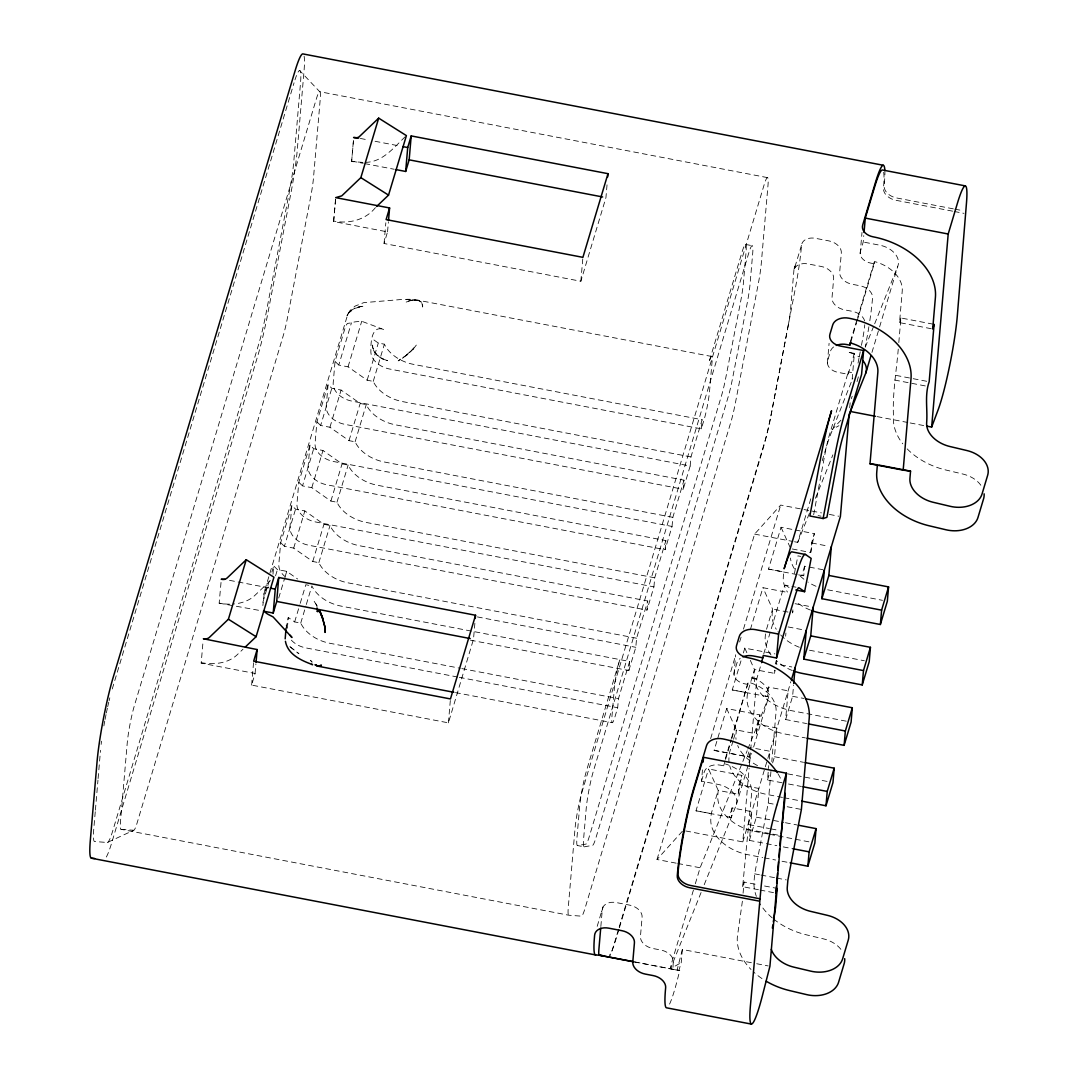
<?xml version="1.0" encoding="UTF-8"?>
<svg xmlns="http://www.w3.org/2000/svg" width="1078" height="1078" viewBox="0 0 1078 1078"><rect width="100%" height="100%" fill="white"/><g stroke="black" fill="none" stroke-linecap="round" stroke-linejoin="round"><path stroke-width="0.75" stroke-dasharray="5 3.75" d="M421.08 301.88L417.968 300.142L421.781 302.662L422.67 307.028C423.331 297.811 410.947 299.105 405.597 302.258L411.688 300.29L417.914 300.21L711.642 356.468M286.007 628.487L288.284 617.465L294.644 621.925L300.735 623.097A33.957 23.756 16.7 0 0 329.895 643.283L460.171 668.266M95.255 811.774L93.826 828.389A44.144 4.555 -79.1 0 0 94.635 841.541L107.328 842.484L133.726 830.262A27.166 2.803 -79.1 0 0 137.175 822.716L283.164 335.959A27.166 2.803 -79.1 0 0 287.556 317.377L310.653 197.058A27.166 2.803 -79.1 0 0 313.482 177.91L320.179 99.796A27.166 2.803 -79.1 0 0 316.245 99.243L134.454 705.376A27.166 2.803 -79.1 0 0 127.231 743.106L120.534 821.234A27.166 2.803 -79.1 0 0 121.019 829.319L568.793 915.222L581.5 916.165A27.166 2.803 -79.1 0 0 584.936 908.619L730.938 421.862A27.166 2.803 -79.1 0 0 735.331 403.293L758.427 282.975A27.166 2.803 -79.1 0 0 761.257 263.814L767.954 185.699A27.166 2.803 -79.1 0 0 764.019 185.16L582.214 791.292A27.166 2.803 -79.1 0 0 574.992 829.022L568.295 907.137A27.166 2.803 -79.1 0 0 568.793 915.222M95.403 810.117L97.963 780.189M98.098 778.532L100.523 750.275M474.872 623.232L473.498 639.187L448.408 722.853L251.619 685.096L255.095 673.467L201.182 663.132L203.095 640.804M229.547 604.165A40.748 28.5 16.7 0 1 219.157 603.168L221.219 580.368M251.619 685.096L253.532 662.768M255.095 673.467L255.917 663.9M272.99 574.224L273.704 565.937L277.437 569.575L286.721 571.353L297.622 579.007M291.828 505.515L289.982 527.034A20.374 14.257 16.7 0 0 308.645 545.212L646.962 610.121L647.743 601.025L359.176 545.67A33.957 23.756 16.7 0 1 330.016 525.485L323.926 524.312L304.845 510.932L295.561 509.139L291.828 505.515L280.671 542.692L278.825 564.225A20.374 14.257 16.7 0 0 287.705 578.563M309.952 445.079L308.106 466.612A20.374 14.257 16.7 0 0 326.769 484.777L665.086 549.686L665.867 540.604L377.3 485.235A33.957 23.756 16.7 0 1 348.14 465.049L342.049 463.89L322.969 450.496L313.685 448.717L309.952 445.079L298.795 482.27L296.949 503.803A20.374 14.257 16.7 0 0 315.611 521.968L653.928 586.877L646.962 610.121M287.368 628.204L288.284 617.465M607.035 184.837L605.944 197.597L580.853 281.264L384.064 243.507L387.541 231.891L333.628 221.542L335.541 199.214M333.628 221.542L335.81 197.153M328.076 384.657L326.23 406.177A20.374 14.257 16.7 0 0 344.893 424.355L683.209 489.264L683.991 480.168L395.424 424.813A33.957 23.756 16.7 0 1 366.264 404.627L360.173 403.455L341.093 390.074L331.808 388.282L328.076 384.657L316.919 421.835L315.072 443.368A20.374 14.257 16.7 0 0 333.735 461.546L672.052 526.455L665.086 549.686M362.963 162.401L351.603 161.579L353.382 140.841M351.603 161.579L353.53 140.383M306.314 604.502L311.879 585.906A33.957 23.756 16.7 0 0 341.052 606.092L629.619 661.461L618.462 698.638L617.681 707.734L614.891 717.032A20.374 2.102 -79.1 0 1 611.94 716.627L614.406 687.912A20.374 2.102 -79.1 0 1 619.81 659.615L586.769 769.786A27.166 2.803 -79.1 0 0 579.56 807.516L576.986 837.485A27.166 2.803 -79.1 0 0 577.552 845.556L585.92 844.101A27.166 2.803 -79.1 0 0 589.289 836.555L721.519 395.693A27.166 2.803 -79.1 0 0 725.764 377.852L740.478 302.352A27.166 2.803 -79.1 0 0 743.456 282.476L746.016 252.508A27.166 2.803 -79.1 0 0 742.082 251.969L709.041 362.127A20.374 2.102 -79.1 0 1 711.992 362.531L709.54 391.247A20.374 2.102 -79.1 0 1 704.123 419.544L701.333 428.842L389.549 369.013A20.374 14.257 16.7 0 1 370.886 350.849C370.738 342.966 371.331 324.182 384.253 329.76L361.723 321.271L356.387 321.716A13.583 9.608 4.9 0 0 351.428 322.861L347.399 323.427L345.701 325.866L335.042 361.413L333.196 382.946A20.374 14.257 16.7 0 0 351.873 401.11L690.176 466.019L683.209 489.264M384.064 243.507L385.83 222.782M387.541 231.891L388.363 222.324M448.408 722.853L450.321 700.525M580.853 281.264L582.767 258.936M602.993 907.15L601.605 911.934A13.583 9.5 16.7 0 1 602.306 909.482L602.993 907.15A13.583 9.5 16.7 0 1 616.387 902.582L629.646 905.129A13.583 9.5 16.7 0 1 642.097 917.243L640.453 936.391A13.583 9.5 16.7 0 0 652.904 948.505L660.868 950.028A13.583 9.5 16.7 0 1 673.319 962.142L673.211 963.409A20.374 2.102 -79.1 0 0 673.548 969.472L679.746 970.577L677.55 979.188A61.123 6.32 -79.1 0 1 668.495 1006.097M600.85 926.487L602.521 907.056M470.412 640.157L628.838 670.543L629.619 661.461M628.838 670.543L635.804 647.312L636.586 638.216L647.743 601.025M653.928 586.877L654.71 577.795L665.867 540.604M672.052 526.455L672.834 517.359L683.991 480.168M690.176 466.019L690.958 456.937L702.115 419.746L413.548 364.377A33.957 23.756 16.7 0 1 384.388 344.192L378.297 343.033L371.937 338.573M701.333 428.842L702.115 419.746M635.05 961.967L678.897 970.402L681.229 962.614L682.361 949.475L755.045 963.422M704.203 884.755L736.072 805.455A20.374 14.257 16.7 0 0 718.083 784.393L701.495 781.213L702.6 768.452M768.048 833.981L755.139 831.515A40.748 28.5 16.7 0 1 717.8 795.173L718.204 790.39L738.241 794.23L741.853 775.365L708.556 768.978L718.204 790.39L711.237 813.62L710.833 818.404A40.748 28.5 16.7 0 0 748.172 854.746L762.685 857.536M701.495 781.213L704.284 771.915A13.583 9.608 4.9 0 1 720.347 765.164L723.661 765.811L723.85 763.534M733.997 674.478L735.681 654.737M732.097 807.894L729.307 817.191L731.275 817.474L732.097 807.894L751.865 811.694L749.399 840.395L776.834 845.664M738.241 794.23L739.063 784.663L741.853 775.365M731.787 738.686L748.253 682.185A33.957 23.756 16.7 0 1 776.066 711.723L771.794 761.567M750.315 660.356L754.452 669.532L747.485 692.777L747.081 697.56A40.748 28.5 16.7 0 0 784.42 733.902L805.387 737.918M726.68 708.542L736.328 729.954L756.365 733.795L759.977 714.93L726.68 708.542L714.121 750.382L749.399 757.039L749.803 752.255M676.175 863.168L657.001 859.489L683.088 830.451L742.796 841.905L749.116 768.264M749.25 766.593L750.544 751.528M750.692 749.857L756.783 678.763L761.122 664.277M794.769 266.064L794.553 268.611A13.583 9.5 16.7 0 1 795.254 266.158L794.082 268.382L790.47 310.477A20.374 2.102 -79.1 0 1 788.422 324.451M758.44 889.727L742.648 886.695L751.662 793.058A33.957 23.756 16.7 0 0 725.44 763.979M756.365 733.795L757.187 724.227L759.977 714.93M743.079 893.217L744.036 882.047L758.252 884.782M765.474 633.931L765.205 637.125A40.748 28.5 16.7 0 0 770.986 654.966M749.399 840.395L756.365 817.164L758.831 788.449L739.063 784.663M768.345 687.05L765.555 696.348L767.523 696.617L768.345 687.05L788.112 690.836L785.646 719.538L806.627 723.567M770.932 771.525L768.237 803.097L754.694 873.84L754.074 881.103A61.123 42.756 16.7 0 0 756.365 896.37M846.243 721.182L791.387 710.658A40.748 28.5 16.7 0 1 754.048 674.316L754.452 669.532L774.489 673.373L774.759 670.179M782.049 782.763L767.523 779.973L768.749 765.623M769.301 759.235L769.988 751.272L751.865 747.795M772.63 762.928L774.489 756.729L776.955 728.027L757.187 724.227M785.646 636.182L785.916 633.002M792.882 609.757L792.613 612.951L793.219 609.798M785.646 719.538L792.613 696.307L793.57 685.136M804.592 566.193L801.803 575.49L803.77 575.76L804.592 566.193L822.703 569.669M792.249 548.971L810.737 552.515L811.559 542.948L814.348 533.65L795.321 529.999M827.405 363.043L829.09 343.303M833.631 346.941A13.583 9.608 4.9 0 0 830.464 351.253L827.675 360.551A13.583 9.608 4.9 0 0 838.145 372.395L848.103 374.295L848.305 371.91L854.207 373.042M860.163 253.802L861.996 232.43M857.01 321.217L874.231 263.787L870.916 263.153A13.583 9.608 4.9 0 1 860.433 251.309L863.222 242.011L863.774 235.637M849.72 407.74L850.434 399.372M852.159 379.294L854.369 353.382L847.739 352.115A20.374 14.257 16.7 0 1 859.193 357.087M874.231 263.787L874.42 261.523A33.957 23.756 16.7 0 1 902.232 291.047L899.524 322.618L932.699 328.992M898.257 349.137C896.384 371.627 892.355 393.753 893.487 416.27A61.123 42.756 16.7 0 0 902.744 443.799M898.809 342.588L900.925 317.983L934.087 324.343M415.03 299.913L417.038 300.25L403.617 299.32L363.785 302.635L355.093 306.098L350.027 310.545L347.857 313.994L264.541 590.973L262.857 605.566M742.392 901.195L737.352 936.876A61.123 42.756 16.7 0 0 751.029 969.499M813.661 514.772L824.805 454.768A27.166 2.803 -79.1 0 1 829.481 434.663L848.305 371.91M788.382 324.626L770.918 416.162A33.957 3.503 -79.1 0 1 765.367 439.743L618.88 928.145M774.489 673.373L775.095 670.233M776.295 663.94L776.901 660.801M810.737 552.515L814.348 533.65M858.048 363.151L858.977 358.3M859.287 356.683L860.217 351.819M861.443 345.351L862.683 338.883A20.374 2.102 -79.1 0 0 864.758 324.734M794.473 573.294L797.895 555.857L800.846 556.423M262.843 602.373L269.985 578.293M682.361 949.475L677.092 970.079L679.746 970.577M263.652 594.301L265.457 589.491L268.26 586.944L264.541 590.973L267.654 587.321M597.199 926.352L601.969 910.263M112.26 688.963L294.051 82.831M201.182 663.132L201.316 662.66A40.748 28.5 16.7 0 0 237.012 654.925L242.981 649.226M219.157 603.168L261.779 610.849M271.845 572.122L273.704 565.937M275.564 575.814L277.437 569.575M636.586 638.216L348.019 582.848A33.957 23.756 16.7 0 1 318.859 562.662L312.768 561.503L293.688 548.109L284.403 546.33L295.561 509.139M654.71 577.795L366.143 522.426A33.957 23.756 16.7 0 1 336.983 502.24L330.892 501.068L311.811 487.687L302.527 485.895L313.685 448.717M672.834 517.359L384.267 461.99A33.957 23.756 16.7 0 1 355.107 441.805L349.016 440.646L329.935 427.252L320.651 425.473L331.808 388.282M690.958 456.937L402.404 401.568A33.957 23.756 16.7 0 1 373.231 381.383L367.14 380.211L348.059 366.83L338.775 365.051L351.428 322.861M278.703 598.061L284.835 577.633M285.306 576.07L286.721 571.353M293.688 548.109L304.845 510.932M311.811 487.687L322.969 450.496M329.935 427.252L341.093 390.074M348.059 366.83L361.723 321.271M294.644 621.925L299.765 604.879M300.223 603.33L305.802 584.734L308.847 585.327M312.768 561.503L323.926 524.312M330.892 501.068L342.049 463.89M349.016 440.646L360.173 403.455M367.14 380.211L378.297 343.033M300.735 623.097L305.842 606.052M318.859 562.662L330.016 525.485M336.983 502.24L348.14 465.049M355.107 441.805L366.264 404.627M373.231 381.383L384.388 344.192M794.082 268.382L795.254 266.158M618.395 929.762L613.072 947.495A33.917 3.503 -79.1 0 1 609.703 956.159M618.961 929.236L616.064 938.911A61.123 6.32 -79.1 0 1 609.447 955.216M619.446 927.619L762.052 452.154A61.123 6.32 -79.1 0 0 771.929 410.354L795.025 290.036A61.123 6.32 -79.1 0 0 801.385 246.943L801.52 245.366A13.583 9.5 16.7 0 1 815.615 238.346L828.874 240.893A13.583 9.5 16.7 0 1 841.325 253.007L839.681 272.141A13.583 9.5 16.7 0 0 852.132 284.255L860.096 285.791A13.583 9.5 16.7 0 1 872.547 297.905L872.371 299.819A61.123 6.32 -79.1 0 1 869.663 321.783M657.001 859.489L754.6 534.109L780.688 505.07L808.769 510.46M710.631 738.632L735.762 654.872M739.616 641.989L741.556 635.548M743.483 629.107L780.688 505.07M731.275 817.474L695.997 810.804L708.556 768.978M767.523 696.617L732.245 689.947L741.421 659.386M743.348 652.945L744.804 648.121L774.934 653.901M750.369 629.525L762.928 587.685L788.301 592.563M797.046 574.574L768.493 569.103L781.051 527.263L793.731 529.702M725.292 758.75L731.032 739.602M731.504 738.012L748.253 682.185M850.502 341.268L857.199 318.94M857.684 317.35L874.42 261.523M723.661 765.811L725.09 761.014M725.575 759.424L731.315 740.29M850.785 341.942L856.525 322.807M733.08 740.802L729.361 753.199L728.957 757.982A40.748 28.5 16.7 0 0 729.051 762.577M733.539 739.252L736.328 729.954L735.924 734.738A40.748 28.5 16.7 0 0 736.031 739.333M766.539 629.242L772.576 609.097L762.928 587.685M763.75 653.847L782.089 592.698A27.166 2.803 -79.1 0 1 785.687 585.206L795.995 587.187M693.41 890.159L672.78 958.948A33.351 1.509 -70.8 0 0 670.556 967.289L671.244 968.906M695.323 883.758L700.121 867.763L747.175 750.692M794.526 541.762L797.72 542.382L811.155 497.591M822.191 460.791L825.061 451.197A33.351 1.509 -70.8 0 1 829.481 437.385L852.792 378.203M848.103 374.295L854.369 353.382M747.431 756.769L750.221 747.472M776.241 660.706L775.311 663.805L791.778 666.959M871.954 352.425L879.122 328.494M879.608 326.89L897.785 266.266A20.374 14.257 16.7 0 0 879.81 245.205L863.222 242.011M736.395 804.525L751.703 753.455M753.616 747.081L768.452 697.614M742.796 841.905L764.868 768.304M765.34 766.754L790.902 681.539M899.524 322.618L900.925 317.983M767.523 779.973L769.84 772.225M742.648 886.695L744.036 882.047M794.917 266.94L802.194 242.981M851.256 398.739L852.213 396.219M865.297 347.116L874.042 325.34M874.676 323.791L897.785 266.266M797.72 542.382L809.821 512.279M815.413 498.346L832.903 454.835M747.809 749.129L768.129 698.544A20.374 14.257 16.7 0 0 750.153 677.483L756.783 678.763M701.077 892.53L670.449 968.718L681.229 962.614M348.612 312.984L347.022 315.733C349.771 309.629 356.67 306.812 362.976 306.26L354.716 308.402L348.612 312.984L351.132 310.491M413.265 349.029L416.351 345.041L408.522 353.746L398.213 360.847L406.918 355.08L413.265 349.029L402.498 358.327M840.975 420.177L832.176 429.516L838.913 425.702M405.193 136.758C393.847 147.511 382.879 161.916 365.752 162.36M375.427 207.636C365.577 220.006 348.841 224.076 333.762 221.071M270.362 580.624L254.866 595.42A40.748 28.5 16.7 0 1 232.915 604.044M358.206 307.122L361.925 306.381M584.195 846.836L592.563 845.368A27.166 2.803 -79.1 0 0 595.918 837.835L728.149 396.974A27.166 2.803 -79.1 0 0 732.407 379.119L747.121 303.632A27.166 2.803 -79.1 0 0 750.086 283.743L752.66 253.775A27.166 2.803 -79.1 0 0 748.711 253.236L593.412 771.053A27.166 2.803 -79.1 0 0 586.189 808.783L583.616 838.751A27.166 2.803 -79.1 0 0 584.195 846.836L577.552 845.556M411.702 300.25L415.057 299.846M406.702 299.293L410.192 299.293M121.019 829.319L133.726 830.262M768.493 569.103L783.733 571.919L783.329 576.703A40.748 28.5 16.7 0 0 787.425 592.078M732.245 689.947L747.485 692.777M714.121 750.382L749.399 757.039M695.997 810.804L711.237 813.62M953.316 208.849L896.613 197.961A13.583 9.5 16.7 0 1 884.176 185.847L884.378 183.462A61.123 6.32 -79.1 0 0 884.836 170.162M954.933 209.159L963.031 210.709M952.615 211.167L895.912 200.292A13.583 9.5 16.7 0 1 883.475 188.178A61.123 6.32 -79.1 0 0 883.637 172.251M954.232 211.477L963.948 213.35M767.482 177.614L319.708 91.697L299.684 70.569M360.335 138.442L368.501 140.019M375.036 141.272L399.547 145.975M351.751 161.121L363.192 163.304M364.822 163.627L394.225 169.259M745.545 244.423L752.174 245.69M896.007 375.387L927.592 381.45M894.605 380.035L926.191 386.099M877.128 416.607L908.511 422.63M910.169 422.953L925.032 425.81M811.99 511.08L821.463 512.899M829.346 514.408L838.805 516.227M818.081 515.621L821.032 516.187M811.559 542.948L828.039 546.115M754.6 534.109L792.923 541.466M798.623 574.884L803.77 575.76M827.635 589.801L882.491 600.325M795.079 603.693L811.559 606.847M787.991 612.061L772.576 609.097L772.171 613.881A40.748 28.5 16.7 0 0 776.268 629.256M788.112 626.938L804.579 630.091M809.511 650.223L864.367 660.76M477.379 616.912L635.804 647.312M229.52 580.341L268.732 587.874M748.065 684.463L744.736 683.829A13.583 9.608 4.9 0 1 734.266 671.985L737.056 662.687A13.583 9.608 4.9 0 1 740.222 658.375M792.613 696.307L803.918 698.463M461.815 668.589L618.462 698.638M457.665 677.038L305.909 647.918A20.374 14.257 16.7 0 1 289.281 637.435M459.322 677.348L617.681 707.734M455.482 692.588L612.291 722.691M774.489 756.729L803.541 762.308M787.789 773.869L828.12 781.604M788.503 784.002L801.412 786.468M782.426 797.424L766.296 794.324A40.748 28.5 16.7 0 1 729.671 765.676M784.043 797.733L800.172 800.819M768.237 803.097L777.71 804.916M787.183 806.735L801.399 809.457M756.365 817.164L783.8 822.42M785.417 822.73L796.709 824.899M748.954 824.643L769.49 828.578M771.066 828.888L778.963 830.397M747.566 829.292L771.255 833.833M772.832 834.129L780.728 835.652M769.665 834.291L809.996 842.039M783.288 846.904L792.963 848.763M764.302 857.845L775.594 860.015M782.049 861.255L788.503 862.494M754.694 873.84L759.438 874.757M761.014 875.053L775.23 877.788M776.807 878.085L786.28 879.904M677.766 863.465L700.121 867.763M764.571 885.995L777.211 888.42M760.017 890.037L774.233 892.759M756.702 963.732L768.264 965.955M633.918 961.872L673.548 969.472M383.579 359.297L387.595 360.645C380.386 358.866 372.22 353.341 372.624 345.054C372.26 351.765 377.893 356.872 383.579 359.297L376.707 354.824L372.745 347.668M785.687 585.206L789.083 587.564M335.042 361.413L338.775 365.051M316.919 421.835L320.651 425.473M298.795 482.27L302.527 485.895M280.671 542.692L284.403 546.33M289.847 646.652L298.929 653.74L289.524 646.328M316.905 605.54L313.914 600.931L316.892 605.553L317.107 608.518M781.051 527.263L790.012 547.139M744.804 648.121L747.553 654.238M422.563 304.71L422.711 306.206M286.249 625.186L286.452 627.477M304.104 56.164A61.123 6.32 -79.1 0 1 303.942 72.091L297.245 150.206A61.123 6.32 -79.1 0 1 290.871 193.312L267.775 313.631A61.123 6.32 -79.1 0 1 257.898 355.43L111.91 842.174A61.123 6.32 -79.1 0 1 106.17 857.266M868.881 326.742A61.123 6.32 -79.1 0 1 865.243 346.86M858.357 376.842A61.123 6.32 -79.1 0 1 856.269 384.253M907.177 448.893A61.123 42.756 16.7 0 0 945.864 470.008L962.762 474.01A27.166 19.35 9.8 0 1 982.22 487.472M773.546 918.982A61.123 42.756 16.7 0 0 806.452 934.842L823.349 938.83A27.166 19.35 9.8 0 1 842.093 951.065M772.32 917.957A61.123 42.756 16.7 0 1 759.694 903.283M761.998 978.595A61.123 42.756 16.7 0 1 753.226 971.642M107.328 842.484A44.144 4.555 -79.1 0 0 112.934 830.222L258.922 343.464A44.144 4.555 -79.1 0 0 266.064 313.28L289.16 192.962A44.144 4.555 -79.1 0 0 293.755 161.835L300.452 83.72A44.144 4.555 -79.1 0 0 294.981 79.853M101.13 744.413A44.144 4.555 -79.1 0 1 101.521 741.206M103.879 725.912A44.144 4.555 -79.1 0 1 104.755 721.047M105.065 719.444A44.144 4.555 -79.1 0 1 106.021 714.593M106.358 712.976A44.144 4.555 -79.1 0 1 107.369 708.246M107.706 706.696A44.144 4.555 -79.1 0 1 108.757 702.155M109.121 700.687A44.144 4.555 -79.1 0 1 109.821 697.843M794.553 268.476A13.583 9.5 16.7 0 1 807.948 263.921L821.207 266.455A13.583 9.5 16.7 0 1 833.658 278.569L832.014 297.717A13.583 9.5 16.7 0 0 844.465 309.831L852.428 311.353A13.583 9.5 16.7 0 1 864.637 320.907M810.44 610.081A40.748 28.5 16.7 0 1 795.645 601.416M816.019 586.284A40.748 28.5 16.7 0 1 808.069 582.133M803.918 579.223A40.748 28.5 16.7 0 1 800.213 575.989M794.392 568.834A40.748 28.5 16.7 0 1 790.403 558.04M792.317 670.516A40.748 28.5 16.7 0 1 776.295 660.76M799.297 647.272A40.748 28.5 16.7 0 1 777.952 631.721M757.551 765.636A40.748 28.5 16.7 0 1 737.689 745.531M777.993 773.802A67.914 47.499 16.7 0 1 781.658 780.863M312.014 662.027L310.464 660.275L312.014 662.04"/><path stroke-width="1.5" d="M317.309 611.482L319.802 611.159L322.322 617.236L324.694 626.224L325.084 632.409L324.721 626.224L322.322 617.236L319.816 611.132L317.309 611.482L317.107 608.504M286.007 628.487L285.185 638.863M256.052 662.31L257.143 649.549L203.365 638.742A6.791 4.757 16.7 0 0 209.321 637.448L228.401 619.23L246.242 559.725L273.947 577.202L256.092 636.707L245.366 646.948M263.423 611.159L273.219 613.045L275.267 589.127L278.757 577.498L475.546 615.255L475.277 618.449M273.219 613.045L276.709 601.43L278.757 577.498M388.498 220.721L389.589 207.96L335.676 197.624L341.766 195.859L360.847 177.641L378.688 118.149L406.393 135.612L388.538 195.118L376.613 206.504M395.869 169.583L405.665 171.456L407.713 147.538L411.203 135.922L607.992 173.679L607.722 176.859M405.665 171.456L409.155 159.84L411.203 135.922M600.716 928.104L598.91 949.152A20.374 2.102 -79.1 0 0 599.233 955.216L633.918 961.872M703.139 762.079L703.557 757.295L786.468 773.209L769.921 966.265L762.456 995.479A61.123 6.32 -79.1 0 1 750.396 1005.909L760.893 889.242A61.123 6.32 -79.1 0 1 777.13 804.35L786.468 773.209M761.607 662.674L763.264 655.451L776.524 657.998L795.348 595.245A27.166 2.803 -79.1 0 1 798.946 587.753L804.619 591.687L811.168 558.404L805.495 554.483L792.236 551.936A61.123 6.32 -79.1 0 0 784.137 568.78L831.542 410.731A61.123 6.32 -79.1 0 0 821.005 455.994L809.861 515.985L823.12 518.531L826.92 517.319L838.078 457.315A27.166 2.803 -79.1 0 1 842.753 437.21L861.578 374.457L863.626 350.525L840.409 346.078A13.583 9.608 4.9 0 1 829.925 334.234L832.715 324.936A13.583 9.608 4.9 0 1 848.777 318.185A67.914 47.499 16.7 0 1 911.004 378.755L903.175 470.143L910.546 471.153L909.926 478.416A27.166 19 16.7 0 0 933.211 502.294L950.095 506.296A27.166 19.337 9.8 0 0 982.058 493.953L987.637 475.358A27.166 19.337 9.8 0 0 966.831 450.523L949.934 446.521A27.166 19 16.7 0 1 926.662 422.63C927.7 409.061 924.506 395.02 929.169 381.747L934.087 324.343L932.699 328.992L935.408 297.407A67.914 47.499 16.7 0 0 873.167 236.837A13.583 9.608 4.9 0 1 862.696 225.006L875.525 182.236A61.123 6.32 -79.1 0 1 884.836 170.162M776.524 657.998L778.585 634.08L797.397 571.327A61.123 6.32 -79.1 0 1 805.495 554.483M776.376 886.507L775.81 893.069L777.211 888.42L775.567 907.555L773.344 921.771M776.659 883.219L777.494 873.382M777.777 870.094L778.478 861.901M778.909 856.97L779.61 848.777M779.893 845.489L780.728 835.652M793.718 683.546L795.079 667.592M793.731 671.042A40.748 28.5 16.7 0 0 802.544 673.467L862.238 684.921L863.478 670.57L803.77 659.116L806.236 630.414M803.77 659.116L810.737 635.872L813.203 607.17M811.855 610.62A40.748 28.5 16.7 0 0 820.668 613.045L880.362 624.499L881.602 610.148L821.894 598.694L824.36 569.979M821.894 598.694L828.861 575.45L831.327 546.735M836.312 345.418A13.583 9.608 4.9 0 1 846.513 344.502L849.828 345.135L850.03 342.858A33.957 23.756 16.7 0 1 877.842 372.395L870 463.769L903.175 470.143M790.12 862.804L807.867 866.213L809.106 851.849L816.073 828.618L798.326 825.209M864.044 232.444L865.27 218.093L874.622 186.952A61.123 6.32 -79.1 0 1 882.41 169.987L965.322 185.888M816.073 828.618L814.847 842.969L807.867 866.213M801.789 801.129L825.991 805.778L827.23 791.427L834.197 768.183L805.145 762.618M834.197 768.183L832.971 782.534L825.991 805.778M807.004 738.228L844.114 745.356L845.354 731.005L852.321 707.761L805.522 698.773M852.321 707.761L851.094 722.112L844.114 745.356M810.737 635.872L870.445 647.326L869.218 661.676L862.238 684.921M828.861 575.45L888.568 586.904L887.342 601.254L880.362 624.499M931.648 427.077L948.195 234.007L957.534 202.866A61.123 6.32 -79.1 0 1 966.387 204.079L957.291 316.11A61.123 6.32 -79.1 0 1 938.062 409.99L931.648 427.077L926.689 426.12M772.36 928.091L772.859 924.924M823.12 518.531L834.278 458.541A61.123 6.32 -79.1 0 1 844.802 413.278L863.626 350.525M257.143 649.549L253.667 661.178L450.456 698.935L475.546 615.255M389.589 207.96L386.113 219.589L582.902 257.346L607.992 173.679M703.557 757.295L694.205 788.436A61.123 6.32 -79.1 0 0 677.968 873.328A13.583 9.5 16.7 0 0 690.419 885.442L760.071 898.809M849.828 345.135L850.785 341.942M791.36 679.989L840.395 516.524L849.141 414.437L865.728 373.177L870.997 355.619M781.2 834.102L784.838 799.431A67.914 47.499 16.7 0 0 784.797 793.071M863.478 670.57L870.445 647.326M881.602 610.148L888.568 586.904M319.802 611.159L323.306 620.389M378.688 118.149L359.607 136.367C356.872 139.601 348.113 136.044 358.704 138.132M246.242 559.725L227.162 577.956A6.791 4.757 16.7 0 1 221.219 579.25L224.615 579.412M315.207 664.83L318.441 666.217L321.392 665.059C320.085 668.67 312.189 662.849 316.474 665.652M320.139 666.096L318.468 666.298L453.825 692.278M883.313 165.271L302.878 53.9A61.123 6.32 -79.1 0 0 295.076 70.865L113.284 677.011A61.123 6.32 -79.1 0 0 97.047 761.903L90.35 840.018A61.123 6.32 -79.1 0 0 91.455 858.209L94.621 858.452M91.455 858.209L595.608 954.946L602.265 955.431M870 463.769L877.384 464.793L876.764 472.056A61.123 42.756 16.7 0 0 929.142 525.781L946.026 529.783A27.166 19.337 9.8 0 0 977.989 517.44L983.567 498.844A27.166 19.35 9.8 0 0 984.12 493.818M599.247 955.216L633.406 961.657M865.27 218.093L948.195 234.007M402.822 146.595L407.713 147.538M409.155 159.84L602.642 196.964M850.69 411.54L875.471 416.297M878.961 465.103L910.546 471.153M795.766 589.989L804.619 591.687M778.585 634.08L755.368 629.619A13.583 9.608 4.9 0 0 739.306 636.37L736.517 645.668A13.583 9.608 4.9 0 0 747 657.513A67.914 47.499 16.7 0 1 809.228 718.083L801.399 809.457L787.87 880.2L787.25 887.463A27.166 19 16.7 0 0 810.521 911.341L827.419 915.343A27.166 19.337 9.8 0 1 848.224 940.191L842.646 958.787A27.166 19.337 9.8 0 1 810.683 971.13L793.799 967.128A27.166 19 16.7 0 1 771.309 949.408M763.062 657.849L753.104 655.936A13.583 9.608 4.9 0 0 742.904 656.852M270.376 588.184L275.267 589.127M276.709 601.43L470.197 638.553M808.23 723.877L845.354 731.005M803.016 786.778L827.23 791.427M792.963 848.763L809.106 851.849M759.37 901.141L689.718 887.773A13.583 9.5 16.7 0 1 677.28 875.659L677.483 873.261A61.123 6.32 -79.1 0 1 693.72 788.368L706.548 745.612A13.583 9.608 4.9 0 1 722.597 738.861A67.914 47.499 16.7 0 1 777.211 772.562M751.42 1024.1L666.514 1007.809A61.123 6.32 -79.1 0 1 665.476 989.617L665.652 987.704A13.583 9.5 16.7 0 0 653.201 975.59L645.237 974.067A13.583 9.5 16.7 0 1 632.786 961.953L634.43 942.819A13.583 9.5 16.7 0 0 621.979 930.705L608.72 928.158A13.583 9.5 16.7 0 0 594.625 935.178L594.49 936.742A61.123 6.32 -79.1 0 0 595.608 954.946M311.542 664.317L312.62 664.668C301.341 660.531 287.772 654.508 285.427 641.289M360.847 177.641L388.538 195.118M228.401 619.23L256.092 636.707M290.036 635.158L291.963 637.502L273.057 616.899L268.543 614.581A13.583 9.608 4.9 0 1 264.784 611.752M324.721 626.224L325.138 631.088M766.175 981.223A61.123 42.756 16.7 0 0 789.729 990.615L806.613 994.617A27.166 19.337 9.8 0 0 838.576 982.274L844.155 963.678A27.166 19.35 9.8 0 0 844.694 958.652M863.047 360.739A20.374 14.257 16.7 0 1 865.728 373.177"/></g></svg>
